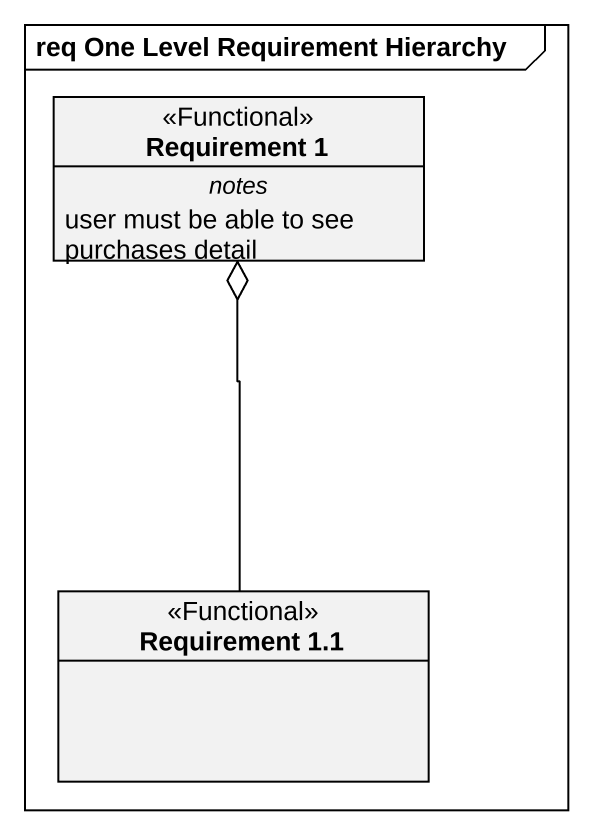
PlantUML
@startuml
mainframe req One Level Requirement Hierarchy
hide circle
hide empty members
class "Requirement 1" as Requirement_1 <<Functional>> {
  -- notes --
  user must be able to see purchases detail
}
class "Requirement 1.1" as Requirement_1_1 <<Functional>>
Requirement_1_1 -up-o Requirement_1
@enduml
